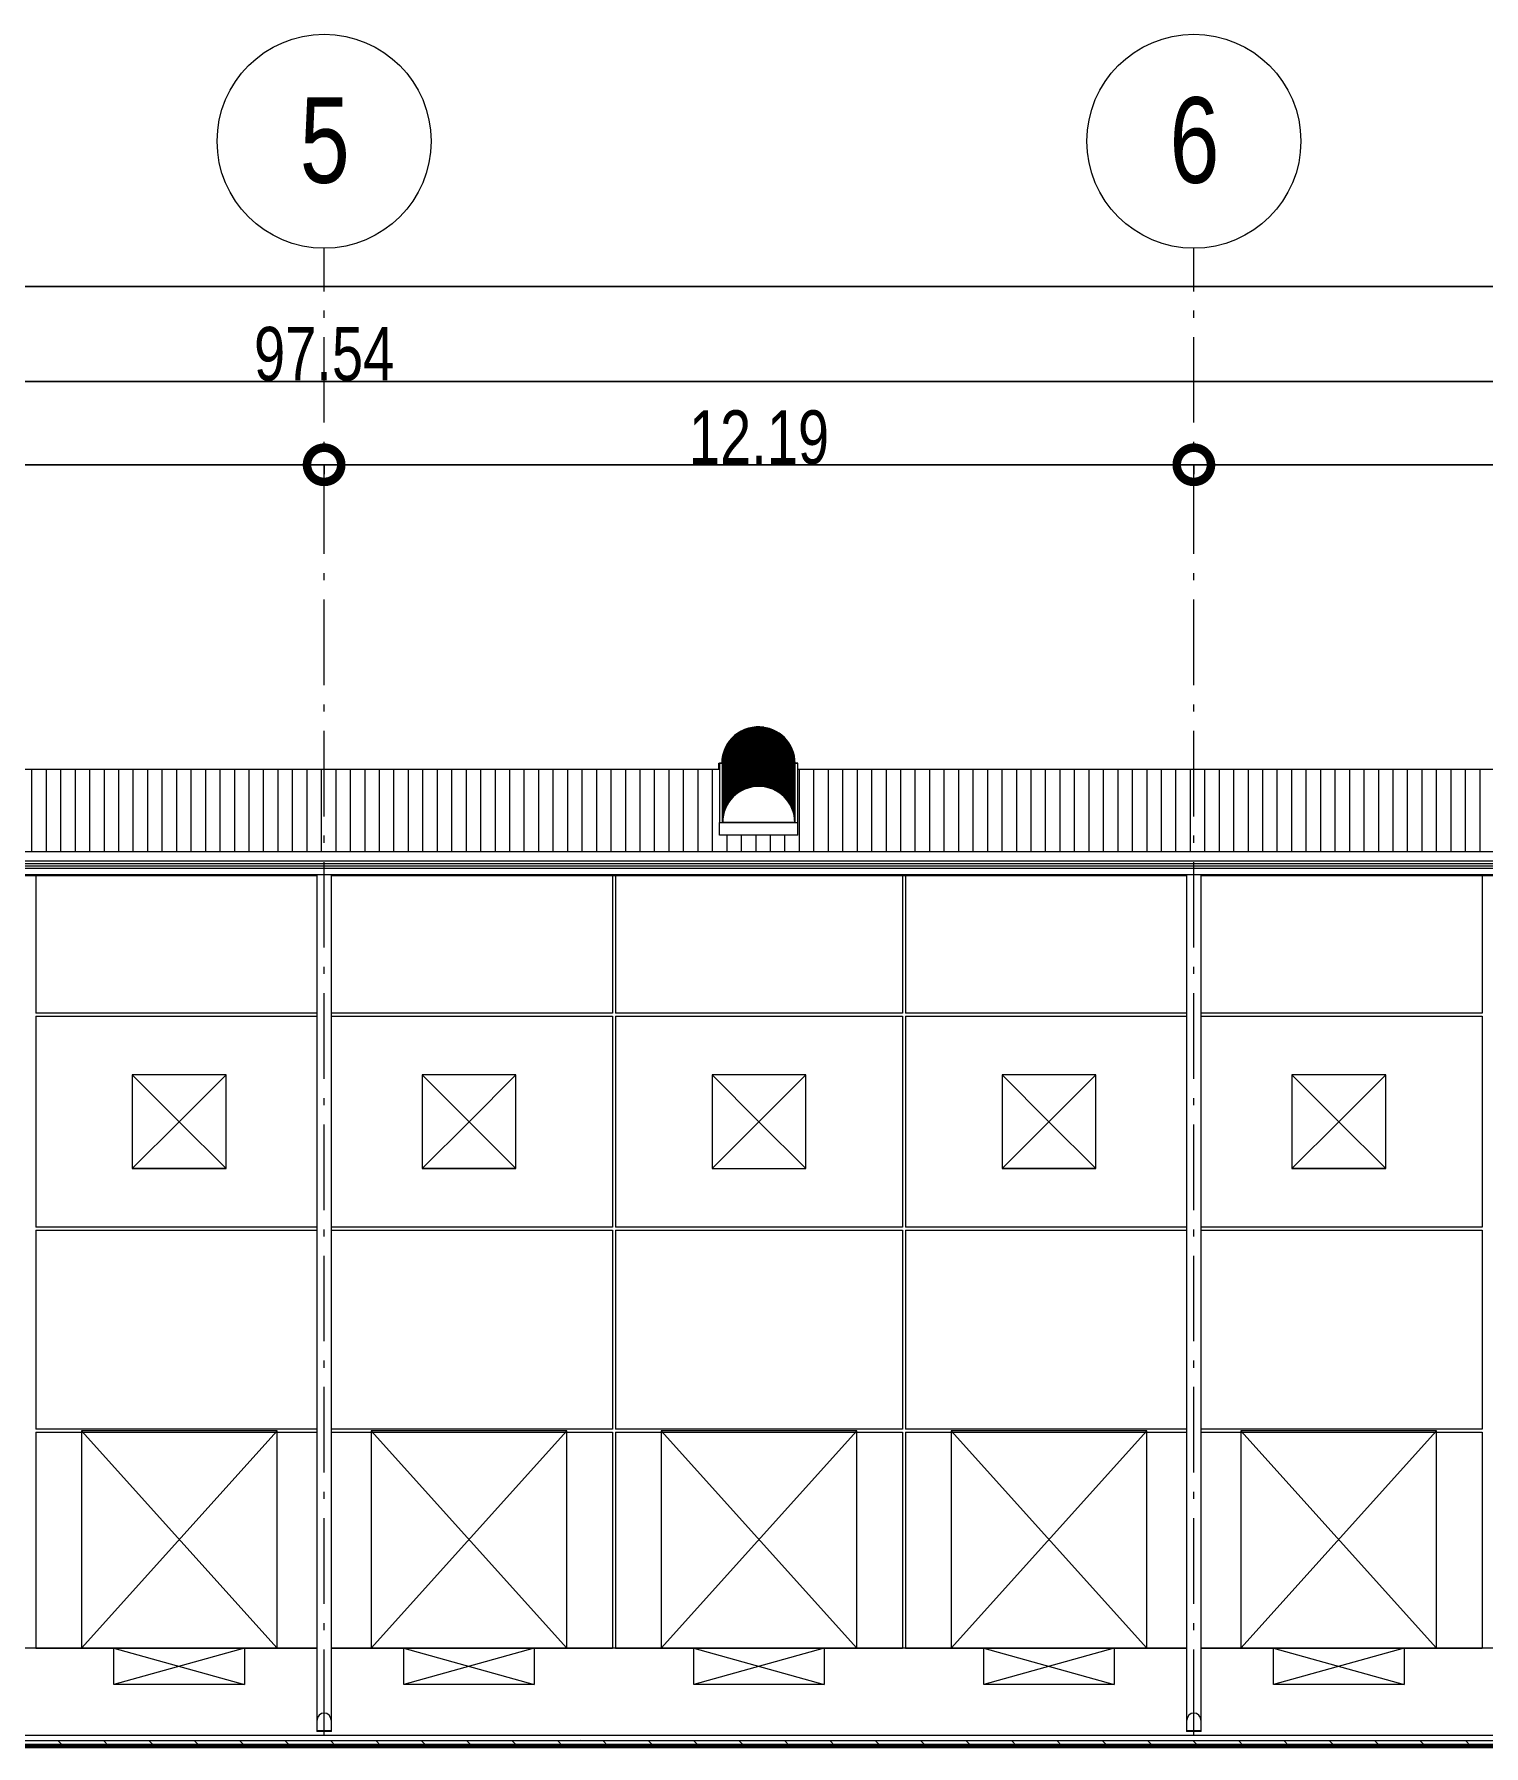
# Model space of a CAD drawing. Header units: metres. Extents: x -199 to 506, y -5 to 23.
# Drawn here: x 338.65 to 358.97, y -1.37 to 22.63 of the extents above; entities that cross this region are included whole.
import ezdxf

# ---------------------------------------------------------------- set-up
doc = ezdxf.new("R2010")
doc.units = ezdxf.units.M
doc.linetypes.add('01_Grid', pattern=[1.74, 1.2, -0.27, 0, -0.27])
for name, color, linetype, lineweight in [('03EJES-1', 1, '01_Grid', 5), ('04NOEJE', 2, 'Continuous', 18), ('04NOEJE-1', 2, 'Continuous', 5), ('06MUREXT', 92, 'Continuous', 9), ('14HATCH-1', 14, 'Continuous', 5), ('17EQAGUA', 5, 'Continuous', 5), ('26VENT', 144, 'Continuous', 5), ('31COTAS', 1, 'Continuous', 5), ('46BANQ', 8, 'Continuous', 5), ('46BANQ-1', 8, 'Continuous', 13), ('53BAPS', 1, 'Continuous', 5), ('54ESTRUCTURA', 1, 'Continuous', 9), ('70LINEA', 1, 'Continuous', 13), ('70LINEA-1', 1, 'Continuous', 5), ('70LINEA_1_0', 6, 'Continuous', 80)]:
    doc.layers.add(name, color=color, linetype=linetype, lineweight=lineweight)
doc.styles.add('Arial', font='arial.ttf', dxfattribs={"width": 0.75, "height": 1.2})
doc.styles.add('Arial_1', font='arial.ttf', dxfattribs={"width": 0.75, "height": 0.75})
doc.dimstyles.new('Standard_-_2_5mm_Arial_Transparent', dxfattribs={"dimscale": 0.3048, "dimtxt": 0.765195, "dimasz": 3.149606, "dimexe": 0, "dimexo": 0.984252, "dimgap": 0, "dimtad": 1, "dimrnd": 0.01, "dimzin": 0, "dimdsep": 46, "dimtxsty": 'Arial_1', "dimblk1": 'DOTSMALL', "dimblk2": 'DOTSMALL', "dimsah": 1, "dimcen": 0.09, "dimazin": 0, "dimtfac": 1, "dimtdec": 4, "dimtix": 1, "dimtmove": 0, "dimatfit": 3, "dimfxl": 1, "dimtvp": 1, "dimtolj": 1, "dimtzin": 0, "dimarcsym": 2})

# ---------------------------------------------------------------- blocks, each defined once
blk = doc.blocks.new('Skylight - Barrel Vault - 27_62x1_10 - Barrel Vault-V69-601rSouthElevEjeF Paint')
at = {"layer": '26VENT'}
for p, q in [((5.535, 12.406), (5.581, 12.406)), ((5.535, 12.317), (5.535, 12.406)), ((6.603, 12.406), (6.635, 12.406))]:
    blk.add_line(p, q, dxfattribs=at)
for major_axis, start_param, end_param in [((0.511, 0), 1.413717, 3.138944), ((0.505, 0), 2.356194, 3.138912), ((0.505, 0), 2.356194, 3.138912)]:
    blk.add_ellipse((6.085, 12.405), major_axis=major_axis, ratio=0.999547, start_param=start_param, end_param=end_param, dxfattribs=at)
blk = doc.blocks.new('Skylight - Barrel Vault - 27_62x1_10 - Barrel Vault-V75-601rSouthElevEjeF Paint')
at = {"layer": '26VENT'}
for p, q in [((42.157, 12.405), (42.118, 12.405)), ((42.118, 12.405), (42.118, 11.574)), ((42.157, 12.404), (42.157, 12.403)), ((42.157, 12.392), (42.157, 12.39)), ((42.157, 12.38), (42.157, 12.378)), ((42.157, 12.368), (42.157, 12.366)), ((42.157, 12.355), (42.157, 12.354)), ((42.157, 12.343), (42.157, 12.342)), ((42.157, 12.331), (42.157, 12.33)), ((42.157, 12.319), (42.157, 12.317)), ((42.157, 12.307), (42.157, 12.305)), ((42.157, 12.295), (42.157, 12.293)), ((42.157, 12.283), (42.157, 12.281)), ((42.157, 12.27), (42.157, 12.269)), ((42.157, 12.258), (42.157, 12.257)), ((42.157, 12.246), (42.157, 12.245)), ((42.163, 12.404), (42.163, 11.576)), ((43.173, 11.576), (43.173, 12.404)), ((43.218, 12.405), (43.179, 12.405)), ((43.179, 12.403), (43.179, 12.404)), ((43.179, 12.39), (43.179, 12.392)), ((43.179, 12.378), (43.179, 12.38)), ((43.179, 12.366), (43.179, 12.368)), ((43.179, 12.354), (43.179, 12.355)), ((43.179, 12.342), (43.179, 12.343)), ((43.179, 12.33), (43.179, 12.331)), ((43.179, 12.317), (43.179, 12.319)), ((43.179, 12.305), (43.179, 12.307)), ((43.179, 12.293), (43.179, 12.295)), ((43.179, 12.281), (43.179, 12.283)), ((43.179, 12.269), (43.179, 12.27)), ((43.179, 12.257), (43.179, 12.258)), ((43.179, 12.245), (43.179, 12.246)), ((43.218, 11.574), (43.218, 12.405)), ((42.157, 12.234), (42.157, 12.232)), ((42.157, 12.222), (42.157, 12.22)), ((42.157, 12.21), (42.157, 12.208)), ((42.157, 12.197), (42.157, 12.196)), ((42.157, 12.185), (42.157, 12.184)), ((42.157, 12.173), (42.157, 12.172)), ((42.157, 12.161), (42.157, 12.159)), ((42.157, 12.149), (42.157, 12.147)), ((42.157, 12.137), (42.157, 12.135)), ((42.157, 12.124), (42.157, 12.123)), ((42.157, 12.112), (42.157, 12.111)), ((42.157, 12.1), (42.157, 12.099)), ((42.157, 12.088), (42.157, 12.086)), ((42.157, 12.076), (42.157, 12.074)), ((42.157, 12.064), (42.157, 12.062)), ((42.157, 12.051), (42.157, 12.05)), ((42.157, 12.039), (42.157, 12.038)), ((42.157, 12.027), (42.157, 12.026)), ((42.157, 12.015), (42.157, 12.013)), ((42.157, 12.003), (42.157, 12.001)), ((43.179, 12.232), (43.179, 12.234)), ((43.179, 12.22), (43.179, 12.222)), ((43.179, 12.208), (43.179, 12.21)), ((43.179, 12.196), (43.179, 12.197)), ((43.179, 12.184), (43.179, 12.185)), ((43.179, 12.172), (43.179, 12.173)), ((43.179, 12.159), (43.179, 12.161)), ((43.179, 12.147), (43.179, 12.149)), ((43.179, 12.135), (43.179, 12.137)), ((43.179, 12.123), (43.179, 12.124)), ((43.179, 12.111), (43.179, 12.112)), ((43.179, 12.099), (43.179, 12.1)), ((43.179, 12.086), (43.179, 12.088)), ((43.179, 12.074), (43.179, 12.076)), ((43.179, 12.062), (43.179, 12.064)), ((43.179, 12.05), (43.179, 12.051)), ((43.179, 12.038), (43.179, 12.039)), ((43.179, 12.026), (43.179, 12.027)), ((43.179, 12.013), (43.179, 12.015)), ((43.179, 12.001), (43.179, 12.003)), ((42.157, 11.991), (42.157, 11.989)), ((42.157, 11.979), (42.157, 11.977)), ((42.157, 11.966), (42.157, 11.965)), ((42.157, 11.954), (42.157, 11.953)), ((42.157, 11.942), (42.157, 11.941)), ((42.157, 11.93), (42.157, 11.928)), ((42.157, 11.918), (42.157, 11.916)), ((42.157, 11.906), (42.157, 11.904)), ((42.157, 11.893), (42.157, 11.892)), ((42.157, 11.881), (42.157, 11.88)), ((42.157, 11.869), (42.157, 11.868)), ((42.157, 11.857), (42.157, 11.855)), ((42.157, 11.845), (42.157, 11.843)), ((42.157, 11.833), (42.157, 11.831)), ((42.157, 11.82), (42.157, 11.819)), ((42.157, 11.808), (42.157, 11.807)), ((42.157, 11.796), (42.157, 11.795)), ((42.157, 11.784), (42.157, 11.782)), ((42.157, 11.772), (42.157, 11.77)), ((42.157, 11.76), (42.157, 11.758)), ((43.179, 11.989), (43.179, 11.991)), ((43.179, 11.977), (43.179, 11.979)), ((43.179, 11.965), (43.179, 11.966)), ((43.179, 11.953), (43.179, 11.954)), ((43.179, 11.941), (43.179, 11.942)), ((43.179, 11.928), (43.179, 11.93)), ((43.179, 11.916), (43.179, 11.918)), ((43.179, 11.904), (43.179, 11.906)), ((43.179, 11.892), (43.179, 11.893)), ((43.179, 11.88), (43.179, 11.881)), ((43.179, 11.868), (43.179, 11.869)), ((43.179, 11.855), (43.179, 11.857)), ((43.179, 11.843), (43.179, 11.845)), ((43.179, 11.831), (43.179, 11.833)), ((43.179, 11.819), (43.179, 11.82)), ((43.179, 11.807), (43.179, 11.808)), ((43.179, 11.795), (43.179, 11.796)), ((43.179, 11.782), (43.179, 11.784)), ((43.179, 11.77), (43.179, 11.772)), ((43.179, 11.758), (43.179, 11.76)), ((42.118, 11.574), (43.218, 11.574)), ((42.118, 11.397), (42.118, 11.574)), ((42.157, 11.748), (42.157, 11.746)), ((42.157, 11.735), (42.157, 11.734)), ((42.157, 11.723), (42.157, 11.722)), ((42.157, 11.711), (42.157, 11.71)), ((42.157, 11.699), (42.157, 11.697)), ((42.157, 11.687), (42.157, 11.685)), ((42.157, 11.675), (42.157, 11.673)), ((42.157, 11.662), (42.157, 11.661)), ((42.157, 11.65), (42.157, 11.649)), ((42.157, 11.638), (42.157, 11.637)), ((42.157, 11.626), (42.157, 11.624)), ((42.157, 11.614), (42.157, 11.612)), ((42.157, 11.602), (42.157, 11.6)), ((42.157, 11.589), (42.157, 11.588)), ((42.157, 11.577), (42.157, 11.576)), ((42.163, 11.576), (42.157, 11.576)), ((42.668, 11.576), (42.163, 11.576)), ((43.173, 11.576), (42.668, 11.576)), ((43.179, 11.576), (43.173, 11.576)), ((43.179, 11.746), (43.179, 11.748)), ((43.179, 11.734), (43.179, 11.735)), ((43.179, 11.722), (43.179, 11.723)), ((43.179, 11.71), (43.179, 11.711)), ((43.179, 11.697), (43.179, 11.699)), ((43.179, 11.685), (43.179, 11.687)), ((43.179, 11.673), (43.179, 11.675)), ((43.179, 11.661), (43.179, 11.662)), ((43.179, 11.649), (43.179, 11.65)), ((43.179, 11.637), (43.179, 11.638)), ((43.179, 11.624), (43.179, 11.626)), ((43.179, 11.612), (43.179, 11.614)), ((43.179, 11.6), (43.179, 11.602)), ((43.179, 11.588), (43.179, 11.589)), ((43.179, 11.576), (43.179, 11.577)), ((43.218, 11.397), (43.218, 11.574)), ((43.218, 11.397), (42.118, 11.397))]:
    blk.add_line(p, q, dxfattribs=at)
for centre, major_axis, start_param, end_param in [((42.668, 12.404), (-0.511, 0), 3.141593, 6.283185), ((42.668, 12.403), (-0.511, 0), 3.141593, 6.283185), ((42.668, 12.392), (-0.511, 0), 3.141593, 6.283185), ((42.668, 12.38), (-0.511, 0), 3.141593, 6.283185), ((42.668, 12.39), (0.511, 0), 0, 3.141593), ((42.668, 12.368), (-0.511, 0), 4.541328, 6.283185), ((42.668, 12.378), (0.511, 0), 0, 3.141593), ((42.668, 12.355), (-0.511, 0), 3.141593, 6.283185), ((42.668, 12.366), (0.511, 0), 0, 3.141593), ((42.668, 12.343), (-0.511, 0), 3.141593, 6.283185), ((42.668, 12.354), (0.511, 0), 0, 3.141593), ((42.668, 12.342), (0.511, 0), 0, 3.141593), ((42.668, 12.319), (-0.511, 0), 3.141593, 6.283185), ((42.668, 12.331), (0.511, 0), 0.005665, 3.135928), ((42.668, 12.33), (0.511, 0), 0, 3.141593), ((42.668, 12.317), (0.511, 0), 0, 3.141593), ((42.668, 12.295), (-0.511, 0), 3.141593, 6.283185), ((42.668, 12.307), (-0.511, 0), 3.141593, 6.283185), ((42.668, 12.305), (0.511, 0), 0, 3.141593), ((42.668, 12.293), (0.511, 0), 0, 3.141593), ((42.668, 12.27), (-0.511, 0), 3.141593, 6.283185), ((42.668, 12.283), (-0.511, 0), 3.141593, 6.283185), ((42.668, 12.281), (0.511, 0), 0, 3.141593), ((42.668, 12.269), (0.511, 0), 0, 3.141593), ((42.668, 12.246), (-0.511, 0), 3.141593, 6.283185), ((42.668, 12.258), (-0.511, 0), 3.141593, 6.283185), ((42.668, 12.257), (0.511, 0), 0, 3.141593), ((42.668, 12.234), (-0.511, 0), 3.141593, 6.283185), ((42.668, 12.222), (-0.511, 0), 3.141593, 6.283185), ((42.668, 12.245), (0.511, 0), 0, 3.141593), ((42.668, 12.232), (0.511, 0), 0, 3.141593), ((42.668, 12.21), (-0.511, 0), 3.141593, 6.283185), ((42.668, 12.22), (0.511, 0), 0, 3.141593), ((42.668, 12.208), (0.511, 0), 0, 3.141593), ((42.668, 12.185), (-0.511, 0), 3.141593, 6.283185), ((42.668, 12.403), (0.505, 0), 0.616198, 2.525395), ((42.668, 12.39), (0.505, 0), 0.616198, 2.525395), ((42.668, 12.378), (0.505, 0), 0.616198, 2.525395), ((42.668, 12.366), (0.505, 0), 0.616198, 2.525395), ((42.668, 12.354), (0.505, 0), 0.616198, 2.525395), ((42.668, 12.342), (0.505, 0), 0.616198, 2.525395), ((42.668, 12.33), (0.505, 0), 0.616198, 2.525395), ((42.668, 12.317), (0.505, 0), 0.616198, 2.525395), ((42.668, 12.305), (0.505, 0), 0.616198, 2.525395), ((42.668, 12.293), (0.505, 0), 0.616198, 2.525395), ((42.668, 12.281), (0.505, 0), 0.616198, 2.525395), ((42.668, 12.269), (0.505, 0), 0.616198, 2.525395), ((42.668, 12.257), (0.505, 0), 0.616198, 2.525395), ((42.668, 12.245), (0.505, 0), 0.616198, 2.525395), ((42.668, 12.232), (0.505, 0), 0.616198, 2.525395), ((42.668, 12.22), (0.505, 0), 0.616198, 2.525395), ((42.668, 12.368), (0.511, 0), 0, 1.397623), ((42.668, 12.197), (0.511, 0), 0.004864, 3.136729), ((42.668, 12.196), (0.511, 0), 0, 3.141593), ((42.668, 12.173), (-0.511, 0), 3.141593, 6.283185), ((42.668, 12.184), (0.511, 0), 0, 3.141593), ((42.668, 12.161), (-0.511, 0), 3.141593, 6.283185), ((42.668, 12.172), (0.511, 0), 0, 3.141593), ((42.668, 12.159), (0.511, 0), 0, 3.141593), ((42.668, 12.137), (-0.511, 0), 3.141593, 6.283185), ((42.668, 12.149), (-0.511, 0), 3.141593, 6.283185), ((42.668, 12.147), (0.511, 0), 0, 3.141593), ((42.668, 12.124), (-0.511, 0), 3.141593, 6.283185), ((42.668, 12.135), (0.511, 0), 0, 3.141593), ((42.668, 12.112), (-0.511, 0), 3.141593, 6.283185), ((42.668, 12.123), (0.511, 0), 0, 3.141593), ((42.668, 12.111), (0.511, 0), 0, 3.141593), ((42.668, 12.088), (-0.511, 0), 3.141593, 6.283185), ((42.668, 12.1), (-0.511, 0), 3.141593, 6.283185), ((42.668, 12.099), (0.511, 0), 0, 3.141593), ((42.668, 12.086), (0.511, 0), 0, 3.141593), ((42.668, 12.076), (-0.511, 0), 3.141593, 6.283185), ((42.668, 12.074), (0.511, 0), 0, 3.141593), ((42.668, 12.051), (-0.511, 0), 3.141593, 6.283185), ((42.668, 12.064), (0.511, 0), 0.004063, 3.137529), ((42.668, 12.062), (0.511, 0), 0, 3.141593), ((42.668, 12.039), (-0.511, 0), 3.141593, 6.283185), ((42.668, 12.05), (0.511, 0), 0, 3.141593), ((42.668, 12.038), (0.511, 0), 0, 3.141593), ((42.668, 12.015), (-0.511, 0), 3.141593, 6.283185), ((42.668, 12.027), (-0.511, 0), 3.141593, 6.283185), ((42.668, 12.026), (0.511, 0), 0, 3.141593), ((42.668, 12.003), (-0.511, 0), 3.141593, 6.283185), ((42.668, 12.013), (0.511, 0), 0, 3.141593), ((42.668, 11.991), (-0.511, 0), 3.141593, 6.283185), ((42.668, 12.001), (0.511, 0), 0, 3.141593), ((42.668, 11.979), (-0.511, 0), 3.141593, 6.283185), ((42.668, 11.989), (0.511, 0), 0, 3.141593), ((42.668, 11.966), (-0.511, 0), 3.141593, 6.283185), ((42.668, 11.977), (0.511, 0), 0, 3.141593), ((42.668, 11.954), (-0.511, 0), 3.141593, 6.283185), ((42.668, 12.208), (0.505, 0), 0.616198, 2.525395), ((42.668, 12.196), (0.505, 0), 0.616198, 2.525395), ((42.668, 12.184), (0.505, 0), 0.616198, 2.525395), ((42.668, 12.172), (0.505, 0), 0.616198, 2.525395), ((42.668, 12.159), (0.505, 0), 0.616198, 2.525395), ((42.668, 12.147), (0.505, 0), 0.616198, 2.525395), ((42.668, 12.135), (0.505, 0), 0.616198, 2.525395), ((42.668, 12.123), (0.505, 0), 0.616198, 2.525395), ((42.668, 12.111), (0.505, 0), 0.616198, 2.525395), ((42.668, 12.099), (0.505, 0), 0.616198, 2.525395), ((42.668, 12.086), (0.505, 0), 0.616198, 2.525395), ((42.668, 12.074), (0.505, 0), 0.616198, 2.525395), ((42.668, 12.062), (0.505, 0), 0.616198, 2.525395), ((42.668, 12.05), (0.505, 0), 0.616198, 2.525395), ((42.668, 12.038), (0.505, 0), 0.616198, 2.525395), ((42.668, 12.026), (0.505, 0), 0.616198, 2.525395), ((42.668, 12.013), (0.505, 0), 0.616198, 2.525395), ((42.668, 12.001), (0.505, 0), 0.616198, 2.525395), ((42.668, 11.989), (0.505, 0), 0.616198, 2.525395), ((42.668, 11.977), (0.505, 0), 0.616198, 2.525395), ((42.668, 11.965), (0.511, 0), 0, 3.141593), ((42.668, 11.942), (-0.511, 0), 3.141593, 6.283185), ((42.668, 11.953), (0.511, 0), 0, 3.141593), ((42.668, 11.941), (0.511, 0), 0, 3.141593), ((42.668, 11.93), (0.511, 0), 0.003263, 3.13833), ((42.668, 11.928), (0.511, 0), 0, 3.141593), ((42.668, 11.918), (-0.511, 0), 3.141593, 6.283185), ((42.668, 11.916), (0.511, 0), 0, 3.141593), ((42.668, 11.893), (-0.511, 0), 3.141593, 6.283185), ((42.668, 11.904), (0.511, 0), 0, 3.141593), ((42.668, 11.881), (-0.511, 0), 3.141593, 6.283185), ((42.668, 11.892), (0.511, 0), 0, 3.141593), ((42.668, 11.88), (0.511, 0), 0, 3.141593), ((42.668, 11.857), (-0.511, 0), 3.141593, 6.283185), ((42.668, 11.869), (-0.511, 0), 3.141593, 6.283185), ((42.668, 11.868), (0.511, 0), 0, 3.141593), ((42.668, 11.855), (0.511, 0), 0, 3.141593), ((42.668, 11.833), (-0.511, 0), 3.141593, 6.283185), ((42.668, 11.845), (-0.511, 0), 3.141593, 6.283185), ((42.668, 11.843), (0.511, 0), 0, 3.141593), ((42.668, 11.82), (-0.511, 0), 3.141593, 6.283185), ((42.668, 11.831), (0.511, 0), 0, 3.141593), ((42.668, 11.808), (-0.511, 0), 3.141593, 6.283185), ((42.668, 11.819), (0.511, 0), 0, 3.141593), ((42.668, 11.807), (0.511, 0), 0, 3.141593), ((42.668, 11.784), (-0.511, 0), 3.141593, 6.283185), ((42.668, 11.796), (-0.511, 0), 3.144055, 6.283185), ((42.668, 11.795), (0.511, 0), 0, 3.141593), ((42.668, 11.772), (-0.511, 0), 3.141593, 6.283185), ((42.668, 11.782), (0.511, 0), 0, 3.141593), ((42.668, 11.76), (-0.511, 0), 3.141593, 6.283185), ((42.668, 11.77), (0.511, 0), 0, 3.141593), ((42.668, 11.748), (-0.511, 0), 3.141593, 6.283185), ((42.668, 11.758), (0.511, 0), 0, 3.141593), ((42.668, 11.735), (-0.511, 0), 3.141593, 6.283185), ((42.668, 11.906), (-0.511, 0), 5.497787, 6.283185), ((42.668, 11.746), (0.511, 0), 0, 3.141593), ((42.668, 11.723), (-0.511, 0), 3.141593, 6.283185), ((42.668, 11.734), (0.511, 0), 0, 3.141593), ((42.668, 11.711), (-0.511, 0), 3.141593, 6.283185), ((42.668, 11.965), (0.505, 0), 0.616198, 2.525395), ((42.668, 11.953), (0.505, 0), 0.616198, 2.525395), ((42.668, 11.941), (0.505, 0), 0.616198, 2.525395), ((42.668, 11.928), (0.505, 0), 0.616198, 2.525395), ((42.668, 11.916), (0.505, 0), 0.616198, 2.525395), ((42.668, 11.904), (0.505, 0), 0.616198, 2.525395), ((42.668, 11.892), (0.505, 0), 0.616198, 2.525395), ((42.668, 11.88), (0.505, 0), 0.616198, 2.525395), ((42.668, 11.868), (0.505, 0), 0.616198, 2.525395), ((42.668, 11.855), (0.505, 0), 0.616198, 2.525395), ((42.668, 11.843), (0.505, 0), 0.616198, 2.525395), ((42.668, 11.831), (0.505, 0), 0.616198, 2.525395), ((42.668, 11.819), (0.505, 0), 0.616198, 2.525395), ((42.668, 11.807), (0.505, 0), 0.616198, 2.525395), ((42.668, 11.795), (0.505, 0), 0.616198, 2.525395), ((42.668, 11.782), (0.505, 0), 0.616198, 2.525395), ((42.668, 11.77), (0.505, 0), 0.616198, 2.525395), ((42.668, 11.758), (0.505, 0), 0.616198, 2.525395), ((42.668, 11.746), (0.505, 0), 0.616198, 2.525395), ((42.668, 11.734), (0.505, 0), 0.616198, 2.525395), ((42.668, 11.906), (0.511, 0), 0.785537, 2.356056), ((42.668, 11.906), (0.511, 0), 0, 0.785398), ((42.668, 11.722), (0.511, 0), 0, 3.141593), ((42.668, 11.699), (-0.511, 0), 3.141593, 6.283185), ((42.668, 11.71), (0.511, 0), 0, 3.141593), ((42.668, 11.697), (0.511, 0), 0, 3.141593), ((42.668, 11.675), (-0.511, 0), 3.141593, 6.283185), ((42.668, 11.687), (-0.511, 0), 3.141593, 6.283185), ((42.668, 11.685), (0.511, 0), 0, 3.141593), ((42.668, 11.673), (0.511, 0), 0, 3.141593), ((42.668, 11.65), (-0.511, 0), 3.141593, 6.283185), ((42.668, 11.662), (-0.511, 0), 3.141593, 6.283185), ((42.668, 11.661), (0.511, 0), 0, 3.141593), ((42.668, 11.649), (0.511, 0), 0, 3.141593), ((42.668, 11.626), (-0.511, 0), 3.141593, 6.283185), ((42.668, 11.638), (-0.511, 0), 3.141593, 6.283185), ((42.668, 11.637), (0.511, 0), 0, 3.141593), ((42.668, 11.624), (0.511, 0), 0, 3.141593), ((42.668, 11.602), (-0.511, 0), 3.141593, 6.283185), ((42.668, 11.614), (-0.511, 0), 3.141593, 6.283185), ((42.668, 11.612), (0.511, 0), 0, 3.141593), ((42.668, 11.589), (-0.511, 0), 3.141593, 6.283185), ((42.668, 11.6), (0.511, 0), 0, 3.141593), ((42.668, 11.577), (-0.511, 0), 3.141593, 6.283185), ((42.668, 11.588), (0.511, 0), 0, 3.141593), ((42.668, 11.576), (0.511, 0), 0, 3.141593), ((42.668, 11.576), (-0.505, 0), 3.141593, 6.283185), ((42.668, 11.576), (-0.505, 0), 3.141593, 6.283185), ((42.668, 11.722), (0.505, 0), 0.616198, 2.525395), ((42.668, 11.71), (0.505, 0), 0.616198, 2.525395), ((42.668, 11.697), (0.505, 0), 0.616198, 2.525395), ((42.668, 11.685), (0.505, 0), 0.616198, 2.525395), ((42.668, 11.673), (0.505, 0), 0.616198, 2.525395), ((42.668, 11.661), (0.505, 0), 0.616198, 2.525395), ((42.668, 11.649), (0.505, 0), 0.616198, 2.525395), ((42.668, 11.624), (0.505, 0), 0.616198, 2.525395), ((42.668, 11.612), (0.505, 0), 0.616198, 2.525395), ((42.668, 11.6), (0.505, 0), 0.616198, 2.525395), ((42.668, 11.588), (0.505, 0), 0.616198, 2.525395), ((42.668, 11.637), (0.505, 0), 0.624084, 2.517509)]:
    blk.add_ellipse(centre, major_axis=major_axis, ratio=0.999547, start_param=start_param, end_param=end_param, dxfattribs=at)
blk = doc.blocks.new('Docks - Knockout - Cw9_x10__ Lv6_x8_-7684776-601rSouthElevEjeF Paint')
at = {"layer": '26VENT'}
for p, q in [((161.8996, 3.048), (159.1564, 3.048)), ((159.1564, 3.048), (161.8996, 0)), ((161.8996, 3.048), (159.1564, 0)), ((159.1564, 3.048), (159.1564, 0)), ((161.8996, 0), (161.8996, 3.048)), ((159.1564, 0), (161.8996, 0)), ((159.6136, 0), (161.4424, -0.508)), ((161.4424, 0), (159.6136, -0.508)), ((159.6136, -0.508), (159.6136, 0)), ((161.4424, 0), (161.4424, -0.508)), ((161.4424, -0.508), (159.6136, -0.508))]:
    blk.add_line(p, q, dxfattribs=at)
blk = doc.blocks.new('Downspout - Square - Downspout - Square 8_x8_-7117014-601rSouthElevEjeF Paint')
at = {"layer": '17EQAGUA'}
for p, q in [((24.282, 10.841), (24.282, -1.169)), ((24.486, -1.169), (24.486, 10.841)), ((24.486, -1.169), (24.282, -1.169)), ((24.285, -1.159), (24.285, -1.009)), ((24.483, -1.159), (24.285, -1.159)), ((24.483, -1.009), (24.483, -1.159))]:
    blk.add_line(p, q, dxfattribs=at)
blk.add_arc((24.384, -1.009), 0.0986, 0, 180, dxfattribs=at)
blk = doc.blocks.new('Grid - Standard-4449989-601rSouthElevEjeF Paint')
at = {"layer": '04NOEJE'}
blk.add_circle((0, 21.126), 1.5, dxfattribs=at)
blk = doc.blocks.new('_DotSmall')
at = {"color": 0, "linetype": 'ByBlock', "const_width": 0.5}
blk.add_lwpolyline([(-0.0625, 0, 1), (0.0625, 0, 1)], format="xyb", close=True, dxfattribs=at)
blk = doc.blocks.new('DIMBLOCK33-601rSouthElevEjeF Paint')
at = {"layer": '31COTAS', "color": 0, "lineweight": -2, "transparency": 16777216}
for p, q in [((293.95, 18.96), (293.95, 19.09)), ((293.95, 19.09), (501.214, 19.09)), ((501.214, 16.595), (501.214, 19.09))]:
    blk.add_line(p, q, dxfattribs=at)
at = {"layer": 'Defpoints', "color": 0, "transparency": 16777216}
for p in [(293.95, 19.26), (501.214, 19.09), (501.214, 16.295)]:
    blk.add_point(p, dxfattribs=at)
at = {"layer": '31COTAS', "color": 0, "lineweight": -2, "transparency": 16777216, "xscale": 0.9599999999999999, "yscale": 0.9599999999999999, "zscale": 0.9599999999999999, "rotation": 180}
blk.add_blockref('_DotSmall', (293.95, 19.09), dxfattribs=at)
at = {"layer": '31COTAS', "color": 0, "lineweight": -2, "transparency": 16777216, "xscale": 0.9599999999999999, "yscale": 0.9599999999999999, "zscale": 0.9599999999999999}
blk.add_blockref('_DotSmall', (501.214, 19.09), dxfattribs=at)
at = {"layer": '31COTAS', "color": 0, "transparency": 16777216, "insert": (397.582, 19.473), "char_height": 0.75, "width": 2.79708, "attachment_point": 5, "style": 'Arial_1'}
blk.add_mtext('\\A1;207.26', dxfattribs=at)
blk = doc.blocks.new('DIMBLOCK37-601rSouthElevEjeF Paint')
at = {"layer": '31COTAS', "color": 0, "lineweight": -2, "transparency": 16777216}
for p, q in [((330.526, 16.46), (330.526, 16.59)), ((330.526, 16.59), (342.718, 16.59)), ((342.718, 16.46), (342.718, 16.59))]:
    blk.add_line(p, q, dxfattribs=at)
at = {"layer": 'Defpoints', "color": 0, "transparency": 16777216}
for p in [(330.526, 16.76), (342.718, 16.76), (342.718, 16.59)]:
    blk.add_point(p, dxfattribs=at)
at = {"layer": '31COTAS', "color": 0, "lineweight": -2, "transparency": 16777216, "xscale": 0.9599999999999999, "yscale": 0.9599999999999999, "zscale": 0.9599999999999999, "rotation": 180}
blk.add_blockref('_DotSmall', (330.526, 16.59), dxfattribs=at)
at = {"layer": '31COTAS', "color": 0, "lineweight": -2, "transparency": 16777216, "xscale": 0.9599999999999999, "yscale": 0.9599999999999999, "zscale": 0.9599999999999999}
blk.add_blockref('_DotSmall', (342.718, 16.59), dxfattribs=at)
at = {"layer": '31COTAS', "color": 0, "transparency": 16777216, "insert": (336.622, 16.973), "char_height": 0.75, "width": 2.28852, "attachment_point": 5, "style": 'Arial_1'}
blk.add_mtext('\\A1;12.19', dxfattribs=at)
blk = doc.blocks.new('DIMBLOCK38-601rSouthElevEjeF Paint')
at = {"layer": '31COTAS', "color": 0, "lineweight": -2, "transparency": 16777216}
for p, q in [((342.718, 16.46), (342.718, 16.59)), ((342.718, 16.59), (354.91, 16.59)), ((354.91, 16.46), (354.91, 16.59))]:
    blk.add_line(p, q, dxfattribs=at)
at = {"layer": 'Defpoints', "color": 0, "transparency": 16777216}
for p in [(342.718, 16.76), (354.91, 16.76), (354.91, 16.59)]:
    blk.add_point(p, dxfattribs=at)
at = {"layer": '31COTAS', "color": 0, "lineweight": -2, "transparency": 16777216, "xscale": 0.9599999999999999, "yscale": 0.9599999999999999, "zscale": 0.9599999999999999, "rotation": 180}
blk.add_blockref('_DotSmall', (342.718, 16.59), dxfattribs=at)
at = {"layer": '31COTAS', "color": 0, "lineweight": -2, "transparency": 16777216, "xscale": 0.9599999999999999, "yscale": 0.9599999999999999, "zscale": 0.9599999999999999}
blk.add_blockref('_DotSmall', (354.91, 16.59), dxfattribs=at)
at = {"layer": '31COTAS', "color": 0, "transparency": 16777216, "insert": (348.814, 16.973), "char_height": 0.75, "width": 2.28852, "attachment_point": 5, "style": 'Arial_1'}
blk.add_mtext('\\A1;12.19', dxfattribs=at)
blk = doc.blocks.new('DIMBLOCK39-601rSouthElevEjeF Paint')
at = {"layer": '31COTAS', "color": 0, "lineweight": -2, "transparency": 16777216}
for p, q in [((354.91, 16.46), (354.91, 16.59)), ((354.91, 16.59), (367.102, 16.59)), ((367.102, 16.46), (367.102, 16.59))]:
    blk.add_line(p, q, dxfattribs=at)
at = {"layer": 'Defpoints', "color": 0, "transparency": 16777216}
for p in [(354.91, 16.76), (367.102, 16.76), (367.102, 16.59)]:
    blk.add_point(p, dxfattribs=at)
at = {"layer": '31COTAS', "color": 0, "lineweight": -2, "transparency": 16777216, "xscale": 0.9599999999999999, "yscale": 0.9599999999999999, "zscale": 0.9599999999999999, "rotation": 180}
blk.add_blockref('_DotSmall', (354.91, 16.59), dxfattribs=at)
at = {"layer": '31COTAS', "color": 0, "lineweight": -2, "transparency": 16777216, "xscale": 0.9599999999999999, "yscale": 0.9599999999999999, "zscale": 0.9599999999999999}
blk.add_blockref('_DotSmall', (367.102, 16.59), dxfattribs=at)
at = {"layer": '31COTAS', "color": 0, "transparency": 16777216, "insert": (361.006, 16.973), "char_height": 0.75, "width": 2.28852, "attachment_point": 5, "style": 'Arial_1'}
blk.add_mtext('\\A1;12.19', dxfattribs=at)
blk = doc.blocks.new('DIMBLOCK52-601rSouthElevEjeF Paint')
at = {"layer": '31COTAS', "color": 0, "lineweight": -2, "transparency": 16777216}
for p, q in [((293.95, 17.63), (293.95, 17.76)), ((293.95, 17.76), (391.486, 17.76)), ((391.486, 17.63), (391.486, 17.76))]:
    blk.add_line(p, q, dxfattribs=at)
at = {"layer": 'Defpoints', "color": 0, "transparency": 16777216}
for p in [(293.95, 17.93), (391.486, 17.93), (391.486, 17.76)]:
    blk.add_point(p, dxfattribs=at)
at = {"layer": '31COTAS', "color": 0, "lineweight": -2, "transparency": 16777216, "xscale": 0.9599999999999999, "yscale": 0.9599999999999999, "zscale": 0.9599999999999999, "rotation": 180}
blk.add_blockref('_DotSmall', (293.95, 17.76), dxfattribs=at)
at = {"layer": '31COTAS', "color": 0, "lineweight": -2, "transparency": 16777216, "xscale": 0.9599999999999999, "yscale": 0.9599999999999999, "zscale": 0.9599999999999999}
blk.add_blockref('_DotSmall', (391.486, 17.76), dxfattribs=at)
at = {"layer": '31COTAS', "color": 0, "transparency": 16777216, "insert": (342.718, 18.143), "char_height": 0.75, "width": 2.28852, "attachment_point": 5, "style": 'Arial_1'}
blk.add_mtext('\\A1;97.54', dxfattribs=at)

msp = doc.modelspace()

# ---------------------------------------------------------------- hatches: boundary and pattern name
at = {"layer": '14HATCH-1'}
h = msp.add_hatch(dxfattribs=at)
h.set_pattern_fill('FP_12', color=256, style=0, pattern_type=2)
h.set_pattern_definition([(90, (306.142, 13.003), (-0.203, 0), [])])
h.paths.add_polyline_path([(420.49, 11.17), (498.988, 11.17), (498.988, 12.202), (499.035, 12.202), (499.035, 12.158), (499.642, 12.158), (499.642, 12.202), (499.69, 12.202), (499.686, 11.17), (501.072, 11.17), (501.072, 12.317), (483.472, 12.317), (483.472, 11.397), (482.372, 11.398), (482.372, 12.317), (471.28, 12.317), (471.28, 11.397), (470.18, 11.398), (470.179, 12.317), (459.088, 12.317), (459.088, 11.397), (457.988, 11.399), (457.988, 12.317), (446.896, 12.317), (446.896, 11.397), (445.796, 11.398), (445.796, 12.317), (434.704, 12.317), (434.704, 11.397), (433.604, 11.398), (433.604, 12.317), (422.512, 12.317), (422.512, 11.397), (421.412, 11.398), (421.412, 12.317), (410.32, 12.317), (410.32, 11.397), (409.22, 11.398), (409.22, 12.317), (398.128, 12.317), (398.128, 11.397), (397.028, 11.398), (397.028, 12.317), (385.936, 12.317), (385.936, 11.397), (384.836, 11.398), (384.836, 12.317), (373.744, 12.317), (373.744, 11.397), (372.644, 11.398), (372.644, 12.317), (361.552, 12.317), (361.552, 11.397), (360.452, 11.398), (360.452, 12.317), (349.36, 12.317), (349.36, 11.397), (348.26, 11.398), (348.26, 12.317), (337.168, 12.317), (337.168, 11.397), (336.068, 11.398), (336.068, 12.317), (324.976, 12.317), (324.976, 11.397), (323.876, 11.398), (323.876, 12.317), (312.784, 12.317), (312.784, 11.397), (311.684, 11.398), (311.684, 12.317), (300.592, 12.317), (300.592, 11.397), (299.492, 11.397), (299.492, 12.317), (294.092, 12.317), (294.092, 11.17), (418.746, 11.17)])
h.paths.add_polyline_path([(499.642, 11.17), (499.642, 11.811), (499.594, 11.811), (499.594, 11.17)])
h.paths.add_polyline_path([(499.543, 11.17), (499.543, 11.811), (499.369, 11.811), (499.369, 11.17), (499.382, 11.17)])
h.paths.add_polyline_path([(499.305, 11.17), (499.305, 11.811), (499.131, 11.811), (499.131, 11.17)])
h.paths.add_polyline_path([(499.081, 11.17), (499.081, 11.811), (499.032, 11.811), (499.032, 11.17)])
h.paths.add_polyline_path([(499.431, 11.861), (499.543, 11.864), (499.543, 12.107), (499.369, 12.107), (499.369, 11.861), (499.382, 11.861)])
h.paths.add_polyline_path([(499.629, 11.861), (499.642, 11.864), (499.642, 12.107), (499.594, 12.107), (499.594, 11.861)])
h.paths.add_polyline_path([(499.243, 11.861), (499.305, 11.864), (499.305, 12.107), (499.131, 12.107), (499.131, 11.861), (499.184, 11.861)])
h.paths.add_polyline_path([(499.032, 11.861), (499.081, 11.864), (499.081, 12.107), (499.032, 12.107), (499.032, 11.864)])
h = msp.add_hatch(dxfattribs=at)
h.set_pattern_fill('FP_13', color=256, style=0, pattern_type=2)
h.set_pattern_definition([(135, (393.057, 0), (-0.318198, -0.318198), [])])
h.paths.add_polyline_path([(324.599, -1.369), (390.797, -1.369), (390.797, -1.298), (323.727, -1.295), (322.398, -1.294), (322.398, -1.369), (323.727, -1.369)])
h.paths.add_polyline_path([(282.755, -1.362), (291.28, -1.302), (291.28, -1.227), (282.755, -1.287), (282.755, -1.349)])

# ---------------------------------------------------------------- linework, layer by layer
at = {"layer": '03EJES-1'}
for p, q in [((342.718, -1.219), (342.718, 19.626)), ((354.91, -1.219), (354.91, 19.626))]:
    msp.add_line(p, q, dxfattribs=at)
at = {"layer": '06MUREXT'}
for p, q in [((341.343, 6.723), (340.029, 6.723)), ((345.407, 6.723), (344.093, 6.723)), ((353.535, 6.723), (352.221, 6.723)), ((357.599, 6.723), (356.285, 6.723)), ((342.616, 0), (330.628, 0)), ((354.808, 0), (342.82, 0)), ((367, 0), (355.012, 0)), ((322.398, -1.219), (380.585, -1.219))]:
    msp.add_line(p, q, dxfattribs=at)
at = {"layer": '46BANQ'}
for p, q in [((323.37, -1.294), (346.314, -1.294)), ((346.314, -1.294), (390.797, -1.294)), ((346.863, -1.298), (346.314, -1.294)), ((346.314, -1.294), (346.314, -1.298))]:
    msp.add_line(p, q, dxfattribs=at)
at = {"layer": '46BANQ-1'}
for p, q in [((346.314, -1.298), (336.863, -1.298)), ((346.863, -1.298), (346.314, -1.298)), ((390.797, -1.298), (346.863, -1.298))]:
    msp.add_line(p, q, dxfattribs=at)
at = {"layer": '53BAPS'}
for p, q in [((498.988, 11.032), (294.092, 11.032)), ((498.988, 10.997), (294.092, 10.997)), ((498.988, 10.963), (294.092, 10.963)), ((498.988, 10.932), (294.092, 10.932)), ((498.988, 10.841), (294.092, 10.841)), ((342.617, 10.827), (330.627, 10.827)), ((354.809, 10.827), (342.819, 10.827)), ((367.001, 10.827), (355.011, 10.827))]:
    msp.add_line(p, q, dxfattribs=at)
at = {"layer": '54ESTRUCTURA'}
for p, q in [((348.26, 12.317), (337.168, 12.317)), ((360.452, 12.317), (349.36, 12.317)), ((294.092, 11.17), (498.988, 11.17))]:
    msp.add_line(p, q, dxfattribs=at)
at = {"layer": '70LINEA'}
for p, q in [((338.676, 10.827), (338.676, 8.902)), ((346.76, 10.827), (346.76, 8.902)), ((346.804, 10.827), (346.804, 8.902)), ((350.824, 10.827), (350.824, 8.902)), ((350.868, 10.827), (350.868, 8.902)), ((358.952, 10.827), (358.952, 8.902)), ((342.617, 8.902), (338.676, 8.902)), ((346.76, 8.902), (342.819, 8.902)), ((350.824, 8.902), (346.804, 8.902)), ((354.809, 8.902), (350.868, 8.902)), ((358.952, 8.902), (355.011, 8.902)), ((338.676, 8.858), (342.617, 8.858)), ((338.676, 8.858), (338.676, 5.902)), ((342.819, 8.858), (346.76, 8.858)), ((346.76, 8.858), (346.76, 5.902)), ((346.804, 8.858), (350.824, 8.858)), ((346.804, 8.858), (346.804, 5.902)), ((350.824, 8.858), (350.824, 5.902)), ((350.868, 8.858), (354.809, 8.858)), ((350.868, 8.858), (350.868, 5.902)), ((355.011, 8.858), (358.952, 8.858)), ((358.952, 8.858), (358.952, 5.902)), ((341.343, 6.723), (340.029, 6.723)), ((345.407, 6.723), (344.093, 6.723)), ((353.535, 6.723), (352.221, 6.723)), ((357.599, 6.723), (356.285, 6.723)), ((342.616, 5.902), (338.676, 5.902)), ((338.676, 5.858), (342.616, 5.858)), ((338.676, 5.858), (338.676, 3.07)), ((346.76, 5.902), (342.82, 5.902)), ((342.82, 5.858), (346.76, 5.858)), ((346.76, 5.858), (346.76, 3.07)), ((350.824, 5.902), (346.804, 5.902)), ((346.804, 5.858), (350.824, 5.858)), ((346.804, 5.858), (346.804, 3.07)), ((350.824, 5.858), (350.824, 3.07)), ((354.808, 5.902), (350.868, 5.902)), ((350.868, 5.858), (354.808, 5.858)), ((350.868, 5.858), (350.868, 3.07)), ((358.952, 5.902), (355.012, 5.902)), ((355.012, 5.858), (358.952, 5.858)), ((358.952, 5.858), (358.952, 3.07)), ((342.616, 3.07), (338.676, 3.07)), ((338.676, 3.026), (342.616, 3.026)), ((338.676, 3.026), (338.676, 0)), ((346.76, 3.07), (342.82, 3.07)), ((342.82, 3.026), (346.76, 3.026)), ((346.76, 3.026), (346.76, 0)), ((350.824, 3.07), (346.804, 3.07)), ((346.804, 3.026), (350.824, 3.026)), ((346.804, 3.026), (346.804, 0)), ((350.824, 3.026), (350.824, 0)), ((354.808, 3.07), (350.868, 3.07)), ((350.868, 3.026), (354.808, 3.026)), ((350.868, 3.026), (350.868, 0)), ((358.952, 3.07), (355.012, 3.07)), ((355.012, 3.026), (358.952, 3.026)), ((358.952, 3.026), (358.952, 0)), ((338.676, 0), (342.616, 0)), ((342.82, 0), (346.76, 0)), ((346.804, 0), (350.824, 0)), ((350.868, 0), (354.808, 0)), ((355.012, 0), (358.952, 0))]:
    msp.add_line(p, q, dxfattribs=at)
at = {"layer": '70LINEA-1'}
for p, q in [((341.343, 8.037), (340.029, 8.037)), ((340.686, 7.38), (340.029, 8.037)), ((340.029, 8.037), (340.029, 6.723)), ((341.343, 8.037), (340.686, 7.38)), ((341.343, 6.723), (341.343, 8.037)), ((345.407, 8.037), (344.093, 8.037)), ((344.75, 7.38), (344.093, 8.037)), ((344.093, 8.037), (344.093, 6.723)), ((345.407, 8.037), (344.75, 7.38)), ((345.407, 6.723), (345.407, 8.037)), ((349.471, 8.037), (348.157, 8.037)), ((348.814, 7.38), (348.157, 8.037)), ((348.157, 8.037), (348.157, 6.723)), ((349.471, 8.037), (348.814, 7.38)), ((349.471, 6.723), (349.471, 8.037)), ((353.535, 8.037), (352.221, 8.037)), ((352.878, 7.38), (352.221, 8.037)), ((352.221, 8.037), (352.221, 6.723)), ((353.535, 8.037), (352.878, 7.38)), ((353.535, 6.723), (353.535, 8.037)), ((357.599, 8.037), (356.285, 8.037)), ((356.942, 7.38), (356.285, 8.037)), ((356.285, 8.037), (356.285, 6.723)), ((357.599, 8.037), (356.942, 7.38)), ((357.599, 6.723), (357.599, 8.037)), ((340.029, 6.723), (340.686, 7.38)), ((340.686, 7.38), (341.343, 6.723)), ((344.093, 6.723), (344.75, 7.38)), ((344.75, 7.38), (345.407, 6.723)), ((348.157, 6.723), (348.814, 7.38)), ((348.814, 7.38), (349.471, 6.723)), ((352.221, 6.723), (352.878, 7.38)), ((352.878, 7.38), (353.535, 6.723)), ((356.285, 6.723), (356.942, 7.38)), ((356.942, 7.38), (357.599, 6.723)), ((340.029, 6.723), (341.343, 6.723)), ((344.093, 6.723), (345.407, 6.723)), ((348.157, 6.723), (349.471, 6.723)), ((352.221, 6.723), (353.535, 6.723)), ((356.285, 6.723), (357.599, 6.723))]:
    msp.add_line(p, q, dxfattribs=at)
at = {"layer": '70LINEA_1_0'}
msp.add_line((282.755, -1.369), (391.931, -1.369), dxfattribs=at)

# ---------------------------------------------------------------- block references
at = {"layer": '04NOEJE'}
for p in [(342.718, 0), (354.91, 0)]:
    msp.add_blockref('Grid - Standard-4449989-601rSouthElevEjeF Paint', p, dxfattribs=at)
at = {"layer": '17EQAGUA'}
for p in [(318.334, 0), (330.526, 0)]:
    msp.add_blockref('Downspout - Square - Downspout - Square 8_x8_-7117014-601rSouthElevEjeF Paint', p, dxfattribs=at)
at = {"layer": '26VENT'}
for name, p in [('Skylight - Barrel Vault - 27_62x1_10 - Barrel Vault-V69-601rSouthElevEjeF Paint', (342.718, 0)), ('Skylight - Barrel Vault - 27_62x1_10 - Barrel Vault-V75-601rSouthElevEjeF Paint', (306.142, 0)), ('Docks - Knockout - Cw9_x10__ Lv6_x8_-7684776-601rSouthElevEjeF Paint', (180.158, 0)), ('Docks - Knockout - Cw9_x10__ Lv6_x8_-7684776-601rSouthElevEjeF Paint', (184.222, 0)), ('Docks - Knockout - Cw9_x10__ Lv6_x8_-7684776-601rSouthElevEjeF Paint', (188.286, 0)), ('Docks - Knockout - Cw9_x10__ Lv6_x8_-7684776-601rSouthElevEjeF Paint', (192.35, 0)), ('Docks - Knockout - Cw9_x10__ Lv6_x8_-7684776-601rSouthElevEjeF Paint', (196.414, 0))]:
    msp.add_blockref(name, p, dxfattribs=at)

# ---------------------------------------------------------------- texts
at = {"layer": '04NOEJE-1', "char_height": 1.2, "width": 0.84778, "attachment_point": 1, "style": 'Arial'}
for s, insert in [('5', (342.377, 21.743)), ('6', (354.569, 21.743))]:
    msp.add_mtext(s, dxfattribs=dict(at, insert=insert))

# ---------------------------------------------------------------- dimensions: what is measured, and where the dimension line sits
at = {"layer": '31COTAS'}
for base, p1, p2, override, picture, middle in [((501.214, 19.09), (293.95, 19.26), (501.214, 16.295), {"dimpost": '<>', "dimfxl": 207.285212}, 'DIMBLOCK33-601rSouthElevEjeF Paint', (397.582, 19.473)), ((391.486, 17.76), (293.95, 17.93), (391.486, 17.93), {"dimpost": '<>', "dimfxl": 97.536}, 'DIMBLOCK52-601rSouthElevEjeF Paint', (342.718, 18.143)), ((342.718, 16.59), (330.526, 16.76), (342.718, 16.76), {"dimpost": '<>', "dimfxl": 12.192}, 'DIMBLOCK37-601rSouthElevEjeF Paint', (336.622, 16.973)), ((354.91, 16.59), (342.718, 16.76), (354.91, 16.76), {"dimpost": '<>', "dimfxl": 12.192}, 'DIMBLOCK38-601rSouthElevEjeF Paint', (348.814, 16.973)), ((367.102, 16.59), (354.91, 16.76), (367.102, 16.76), {"dimpost": '<>', "dimfxl": 12.192}, 'DIMBLOCK39-601rSouthElevEjeF Paint', (361.006, 16.973))]:
    dim = msp.add_linear_dim(base=base, p1=p1, p2=p2, dimstyle='Standard_-_2_5mm_Arial_Transparent', override=override, dxfattribs=at)
    dim.commit()
    dim.dimension.update_dxf_attribs({"geometry": picture, "text_midpoint": middle})

doc.saveas('drawing.dxf')
